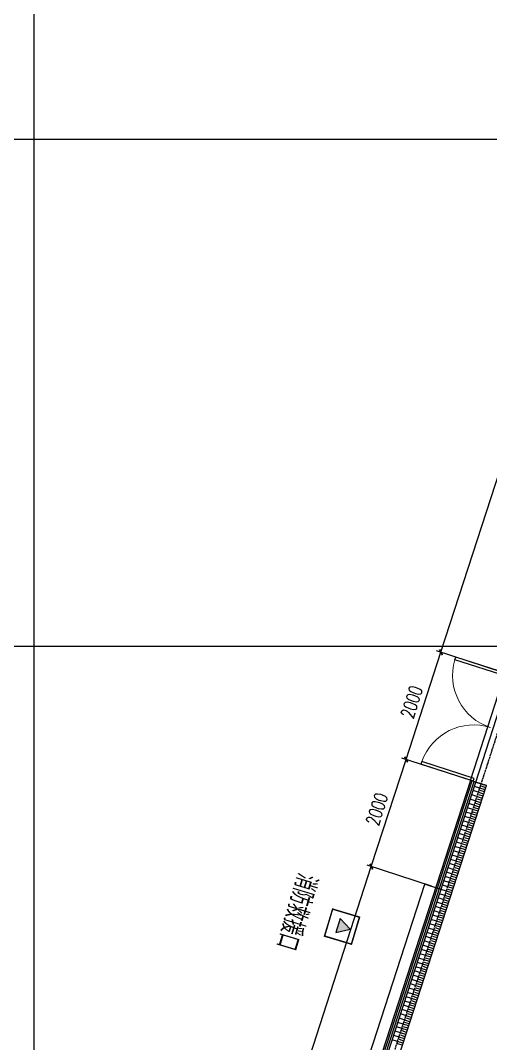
# Model space of a CAD drawing. Extents: x -954573 to 446329, y 489853 to 1226784.
# Drawn here: x -242807 to -234466, y 815779 to 833929 of the extents above; entities that cross this region are included whole.
import ezdxf

# ---------------------------------------------------------------- set-up
doc = ezdxf.new("R2010")
doc.units = 0
doc.header["$LTSCALE"] = 10
doc.header["$MEASUREMENT"] = 0
doc.linetypes.add('10平面$0$DOTE', pattern=[2.42, 2, -0.2, 0.02, -0.2])
doc.layers.get('Defpoints').update_dxf_attribs({"color": 210})
for name, color, linetype in [('10平面$0$99平面图例外参$0$A-HATCH-2', 251, 'Continuous'), ('10平面$0$A-AXIS-DOTE', 8, '10平面$0$DOTE'), ('10平面$0$A-AXIS-DP', 8, 'Continuous'), ('10平面$0$A-LIN-V', 8, 'Continuous'), ('10平面$0$A-SFCE', 8, 'Continuous'), ('10平面$0$A-TEXT', 8, 'Continuous'), ('10平面$0$A-防火门窗', 1, 'Continuous'), ('10平面$0$AS-WALL', 8, 'Continuous'), ('10平面$0$DIM_SYMB', 8, 'Continuous'), ('10平面$0$RP-N2-01$0$$0$A-WIND-J', 8, 'Continuous'), ('10平面$0$RP-N2-01$0$A-WIND-J', 8, 'Continuous'), ('10平面$0$建-墙-幕', 8, 'Continuous'), ('A-LIN-V', 9, 'Continuous')]:
    doc.layers.add(name, color=color, linetype=linetype)
doc.styles.add('10平面$0$_TCH_DIM', font='SIMPLEX', dxfattribs={"bigfont": 'GBCBIG'})
doc.styles.add('10平面$0$_TCH_DIM_T3', font='SIMPLEX', dxfattribs={"width": 0.705882, "bigfont": 'GBCBIG'})
doc.dimstyles.new('10平面$0$_TCH_ARCH&&80', dxfattribs={"dimtxt": 238, "dimasz": 80, "dimexe": 80, "dimexo": 80, "dimgap": 101, "dimtad": 1, "dimdec": 0, "dimzin": 0, "dimdsep": 46, "dimtxsty": '10平面$0$_TCH_DIM_T3', "dimblk": '10平面$0$_ArchTick', "dimcen": 0.09, "dimclrt": 7, "dimazin": 2, "dimtfac": 1, "dimtdec": 0, "dimtix": 1, "dimtmove": 2, "dimatfit": 3, "dimfxl": 0, "dimtolj": 1, "dimtzin": 0, "dimarcsym": 0})

# ---------------------------------------------------------------- blocks, each defined once
blk = doc.blocks.new('10平面$0$dote')
at = {"layer": '10平面$0$A-AXIS-DOTE'}
for p, q in [((76282.2, 27000), (-41310, 27000)), ((76282.2, 18000), (-41310, 18000))]:
    blk.add_line(p, q, dxfattribs=at)
at = {"layer": '10平面$0$A-AXIS-DOTE', "ltscale": 2}
blk.add_lwpolyline([(-35305.3, -50417.4), (-8818.8, 31214.7)], dxfattribs=at)
blk = doc.blocks.new('10平面$0$RP-N2-01$0$$0$xfjy')
at = {"layer": '10平面$0$RP-N2-01$0$$0$A-WIND-J'}
h = blk.add_hatch(color=256, dxfattribs=at)
h.dxf.hatch_style = 1
h.paths.add_polyline_path([(1141876, -26214), (1142135, -26214), (1142005, -25989)])
at = {"layer": '10平面$0$RP-N2-01$0$$0$A-WIND-J', "const_width": 25}
blk.add_lwpolyline([(1141755, -25889), (1141755, -26389), (1142255, -26389), (1142255, -25889)], close=True, dxfattribs=at)
at = {"layer": '10平面$0$RP-N2-01$0$$0$A-WIND-J'}
for points in [[(1141755, -26389), (1142255, -26389), (1142255, -25889), (1141755, -25889)], [(1141876, -26214), (1142135, -26214), (1142005, -25989)]]:
    blk.add_lwpolyline(points, close=True, dxfattribs=at)
blk = doc.blocks.new('10平面$0$RP-N2-01$0$xfjy')
at = {"layer": '10平面$0$RP-N2-01$0$$0$A-WIND-J'}
blk.add_blockref('10平面$0$RP-N2-01$0$$0$xfjy', (0, 0), dxfattribs=at)
blk = doc.blocks.new('10平面$0$1232')
at = {"layer": '10平面$0$RP-N2-01$0$A-WIND-J', "rotation": 253.2410415830264}
blk.add_blockref('10平面$0$RP-N2-01$0$xfjy', (117220, 1903816, 0), dxfattribs=at)
at = {"layer": '10平面$0$A-TEXT', "style": '10平面$0$_TCH_DIM'}
blk.add_text('消防救援口', height=384.1, rotation=253.241, dxfattribs=at).set_placement((-237886, 818831, 0))
blk = doc.blocks.new('10平面$0$99平面图例外参$0$$LinePat$填挖边坡')
at = {"color": 0}
for p, q in [((0, 0), (0, -1500)), ((300, 0), (300, -600))]:
    blk.add_line(p, q, dxfattribs=at)
at = {"layer": 'Defpoints', "color": 0}
blk.add_point((600, 0), dxfattribs=at)
blk = doc.blocks.new('10平面$0$34242343243')
at = {"layer": '10平面$0$A-LIN-V'}
for p in [(-234727, 820418), (-239554, 804895)]:
    blk.add_line(p, (-234537, 820356), dxfattribs=at)
at = {"layer": '10平面$0$99平面图例外参$0$A-HATCH-2', "color": 203, "xscale": 0.133448676674338, "yscale": 0.1333333333333333, "zscale": 0.1333333333333333, "rotation": 252.0237134181384}
for p in [(-234537, 820356), (-234587, 820204), (-234562, 820280), (-234636, 820051), (-234611, 820127), (-234710, 819823), (-234685, 819899), (-234661, 819975), (-234760, 819670), (-234735, 819747), (-234834, 819442), (-234809, 819518), (-234784, 819594), (-234883, 819290), (-234858, 819366), (-234933, 819137), (-234908, 819213), (-235007, 818909), (-234982, 818985), (-234957, 819061), (-235056, 818757), (-235031, 818833), (-235130, 818528), (-235106, 818604), (-235081, 818680), (-235180, 818376), (-235155, 818452), (-235229, 818223), (-235204, 818300), (-235303, 817995), (-235279, 818071), (-235254, 818147), (-235353, 817843), (-235328, 817919), (-235402, 817690), (-235377, 817766), (-235476, 817462), (-235452, 817538), (-235427, 817614), (-235526, 817309), (-235501, 817386), (-235600, 817081), (-235575, 817157), (-235550, 817233), (-235649, 816929), (-235625, 817005), (-235699, 816776), (-235674, 816853), (-235773, 816548), (-235748, 816624), (-235723, 816700), (-235822, 816396), (-235797, 816472), (-235896, 816167), (-235872, 816243), (-235847, 816319), (-235946, 816015), (-235921, 816091), (-235995, 815862), (-235970, 815939), (-236020, 815786)]:
    blk.add_blockref('10平面$0$99平面图例外参$0$$LinePat$填挖边坡', p, dxfattribs=at)
blk = doc.blocks.new('10平面$0$_ArchTick')
at = {"color": 0, "linetype": 'ByBlock', "const_width": 0.4}
blk.add_lwpolyline([(-0.5, -0.5), (0.5, 0.5)], dxfattribs=at)
blk = doc.blocks.new('*D4336')
at = {"layer": '10平面$0$A-AXIS-DP', "color": 0, "lineweight": -2}
for p, q in [((-255496, 760622), (-236582, 818917)), ((-235516, 818571), (-236658, 818941)), ((-254430, 760276), (-255572, 760647))]:
    blk.add_line(p, q, dxfattribs=at)
at = {"layer": 'Defpoints', "color": 0}
for p in [(-236582, 818917), (-235440, 818546), (-254354, 760252)]:
    blk.add_point(p, dxfattribs=at)
at = {"layer": '10平面$0$A-AXIS-DP', "color": 0, "lineweight": -2, "xscale": 80, "yscale": 80, "zscale": 80}
for p, rotation in [((-236582, 818917), 72.02371341813642), ((-255496, 760622), 252.0237134181364)]:
    blk.add_blockref('10平面$0$_ArchTick', p, dxfattribs=dict(at, rotation=rotation))
at = {"layer": '10平面$0$A-AXIS-DP', "color": 7, "insert": (-246248, 789837), "char_height": 238, "attachment_point": 5, "rotation": 72.0237, "style": '10平面$0$_TCH_DIM_T3'}
blk.add_mtext('\\A1;61286', dxfattribs=at)
blk = doc.blocks.new('*D4337')
at = {"layer": '10平面$0$A-AXIS-DP', "color": 0, "lineweight": -2}
for p, q in [((-236582, 818917), (-235964, 820819)), ((-234899, 820473), (-236040, 820844)), ((-235516, 818571), (-236658, 818941))]:
    blk.add_line(p, q, dxfattribs=at)
at = {"layer": 'Defpoints', "color": 0}
for p in [(-235964, 820819), (-234823, 820448), (-235440, 818546)]:
    blk.add_point(p, dxfattribs=at)
at = {"layer": '10平面$0$A-AXIS-DP', "color": 0, "lineweight": -2, "xscale": 80, "yscale": 80, "zscale": 80}
for p, rotation in [((-235964, 820819), 72.02371341813615), ((-236582, 818917), 252.0237134181362)]:
    blk.add_blockref('10平面$0$_ArchTick', p, dxfattribs=dict(at, rotation=rotation))
at = {"layer": '10平面$0$A-AXIS-DP', "color": 7, "insert": (-236482, 819936), "char_height": 238, "attachment_point": 5, "rotation": 72.0237, "style": '10平面$0$_TCH_DIM_T3'}
blk.add_mtext('\\A1;2000', dxfattribs=at)
blk = doc.blocks.new('*D4338')
at = {"layer": '10平面$0$A-AXIS-DP', "color": 0, "lineweight": -2}
for p, q in [((-235964, 820819), (-235347, 822721)), ((-234281, 822376), (-235423, 822746)), ((-234899, 820473), (-236040, 820844))]:
    blk.add_line(p, q, dxfattribs=at)
at = {"layer": 'Defpoints', "color": 0}
for p in [(-235347, 822721), (-234205, 822351), (-234823, 820448)]:
    blk.add_point(p, dxfattribs=at)
at = {"layer": '10平面$0$A-AXIS-DP', "color": 0, "lineweight": -2, "xscale": 80, "yscale": 80, "zscale": 80}
for p, rotation in [((-235347, 822721), 72.02371341813708), ((-235964, 820819), 252.0237134181371)]:
    blk.add_blockref('10平面$0$_ArchTick', p, dxfattribs=dict(at, rotation=rotation))
at = {"layer": '10平面$0$A-AXIS-DP', "color": 7, "insert": (-235865, 821838), "char_height": 238, "attachment_point": 5, "rotation": 72.0237, "style": '10平面$0$_TCH_DIM_T3'}
blk.add_mtext('\\A1;2000', dxfattribs=at)
blk = doc.blocks.new('*D4339')
at = {"layer": '10平面$0$A-AXIS-DP', "color": 0, "lineweight": -2}
for p, q in [((-235347, 822721), (-232265, 832221)), ((-231199, 831875), (-232341, 832245)), ((-234281, 822376), (-235423, 822746))]:
    blk.add_line(p, q, dxfattribs=at)
at = {"layer": 'Defpoints', "color": 0}
for p in [(-232265, 832221), (-231123, 831850), (-234205, 822351)]:
    blk.add_point(p, dxfattribs=at)
at = {"layer": '10平面$0$A-AXIS-DP', "color": 0, "lineweight": -2, "xscale": 80, "yscale": 80, "zscale": 80}
for p, rotation in [((-232265, 832221), 72.02371341813641), ((-235347, 822721), 252.0237134181364)]:
    blk.add_blockref('10平面$0$_ArchTick', p, dxfattribs=dict(at, rotation=rotation))
at = {"layer": '10平面$0$A-AXIS-DP', "color": 7, "insert": (-234015, 827539), "char_height": 238, "attachment_point": 5, "rotation": 72.0237, "style": '10平面$0$_TCH_DIM_T3'}
blk.add_mtext('\\A1;9987', dxfattribs=at)
blk = doc.blocks.new('10平面$0$10平面$0$$DorLib2D$00000002')
for p, q in [((-0.5, 0), (-0.5, 0.4875)), ((-0.475, 0.4875), (-0.5, 0.4875)), ((-0.475, 0), (-0.475, 0.4875)), ((0.475, 0), (0.475, 0.4875)), ((0.475, 0.4875), (0.5, 0.4875)), ((0.5, 0), (0.5, 0.4875)), ((-0.5, 0), (-0.475, 0)), ((0.5, 0), (0.475, 0))]:
    blk.add_line(p, q)
at = {"lineweight": 13}
for centre, start, end in [((-0.4875, 0), 0, 88.53072), ((0.4875, 0), 91.46928, 180)]:
    blk.add_arc(centre, 0.4875, start, end, dxfattribs=at)
blk = doc.blocks.new('10平面')
at = {"layer": '10平面$0$A-LIN-V'}
blk.add_lwpolyline([(-254554.2, 757820), (-254554.2, 760283.3), (-235630.1, 818607.8), (-235344.7, 818515.3)], dxfattribs=at)
at = {"layer": '10平面$0$A-SFCE'}
blk.add_lwpolyline([(-242765.8, 811250), (-242565.8, 811250), (-242565.8, 838750), (-246609.7, 838750), (-255497.2, 811358.5), (-255531.6, 811250)], close=True, dxfattribs=at)
at = {"layer": '10平面$0$A-防火门窗'}
for p, q in [((-234822.6, 820448.5), (-234205.3, 822350.9)), ((-234727.5, 820417.6), (-234110.2, 822320))]:
    blk.add_line(p, q, dxfattribs=at)
at = {"layer": '10平面$0$建-墙-幕'}
for p, q in [((-234822.6, 820448.5), (-239888.4, 804835.4)), ((-239856.7, 804825.1), (-234790.9, 820438.2)), ((-239825, 804814.9), (-234759.2, 820427.9)), ((-239793.3, 804804.6), (-234727.5, 820417.6)), ((-234727.5, 820417.6), (-234822.6, 820448.5))]:
    blk.add_line(p, q, dxfattribs=at)
blk.add_blockref('10平面$0$1232', (0, 0))
at = {"layer": '10平面$0$A-防火门窗', "xscale": -2000, "yscale": 2000, "zscale": 100, "rotation": 72.02371341813668}
blk.add_blockref('10平面$0$10平面$0$$DorLib2D$00000002', (-234466.4, 821384.2), dxfattribs=at)
at = {"layer": '10平面$0$AS-WALL'}
blk.add_blockref('10平面$0$dote', (-220736.4, 804820), dxfattribs=at)
at = {"layer": '10平面$0$DIM_SYMB'}
blk.add_blockref('10平面$0$34242343243', (0, 0), dxfattribs=at)
at = {"layer": '10平面$0$A-AXIS-DP'}
for p1, p2, picture, middle in [((-234205.3, 822350.9), (-231123.1, 831850.2), '*D4339', (-234015.2, 827538.9)), ((-234822.6, 820448.5), (-234205.3, 822350.9), '*D4338', (-235864.9, 821838)), ((-235439.8, 818546.1), (-234822.6, 820448.5), '*D4337', (-236482.2, 819935.6)), ((-254354.2, 760251.6), (-235439.8, 818546.1), '*D4336', (-246248, 789837.2))]:
    dim = blk.add_aligned_dim(p1=p1, p2=p2, distance=1200.3, dimstyle='10平面$0$_TCH_ARCH&&80', dxfattribs=at)
    dim.commit()
    dim.dimension.update_dxf_attribs({"geometry": picture, "text_midpoint": middle})

msp = doc.modelspace()

# ---------------------------------------------------------------- block references
at = {"layer": 'A-LIN-V'}
msp.add_blockref('10平面', (0, 0), dxfattribs=at)

doc.saveas('drawing.dxf')
